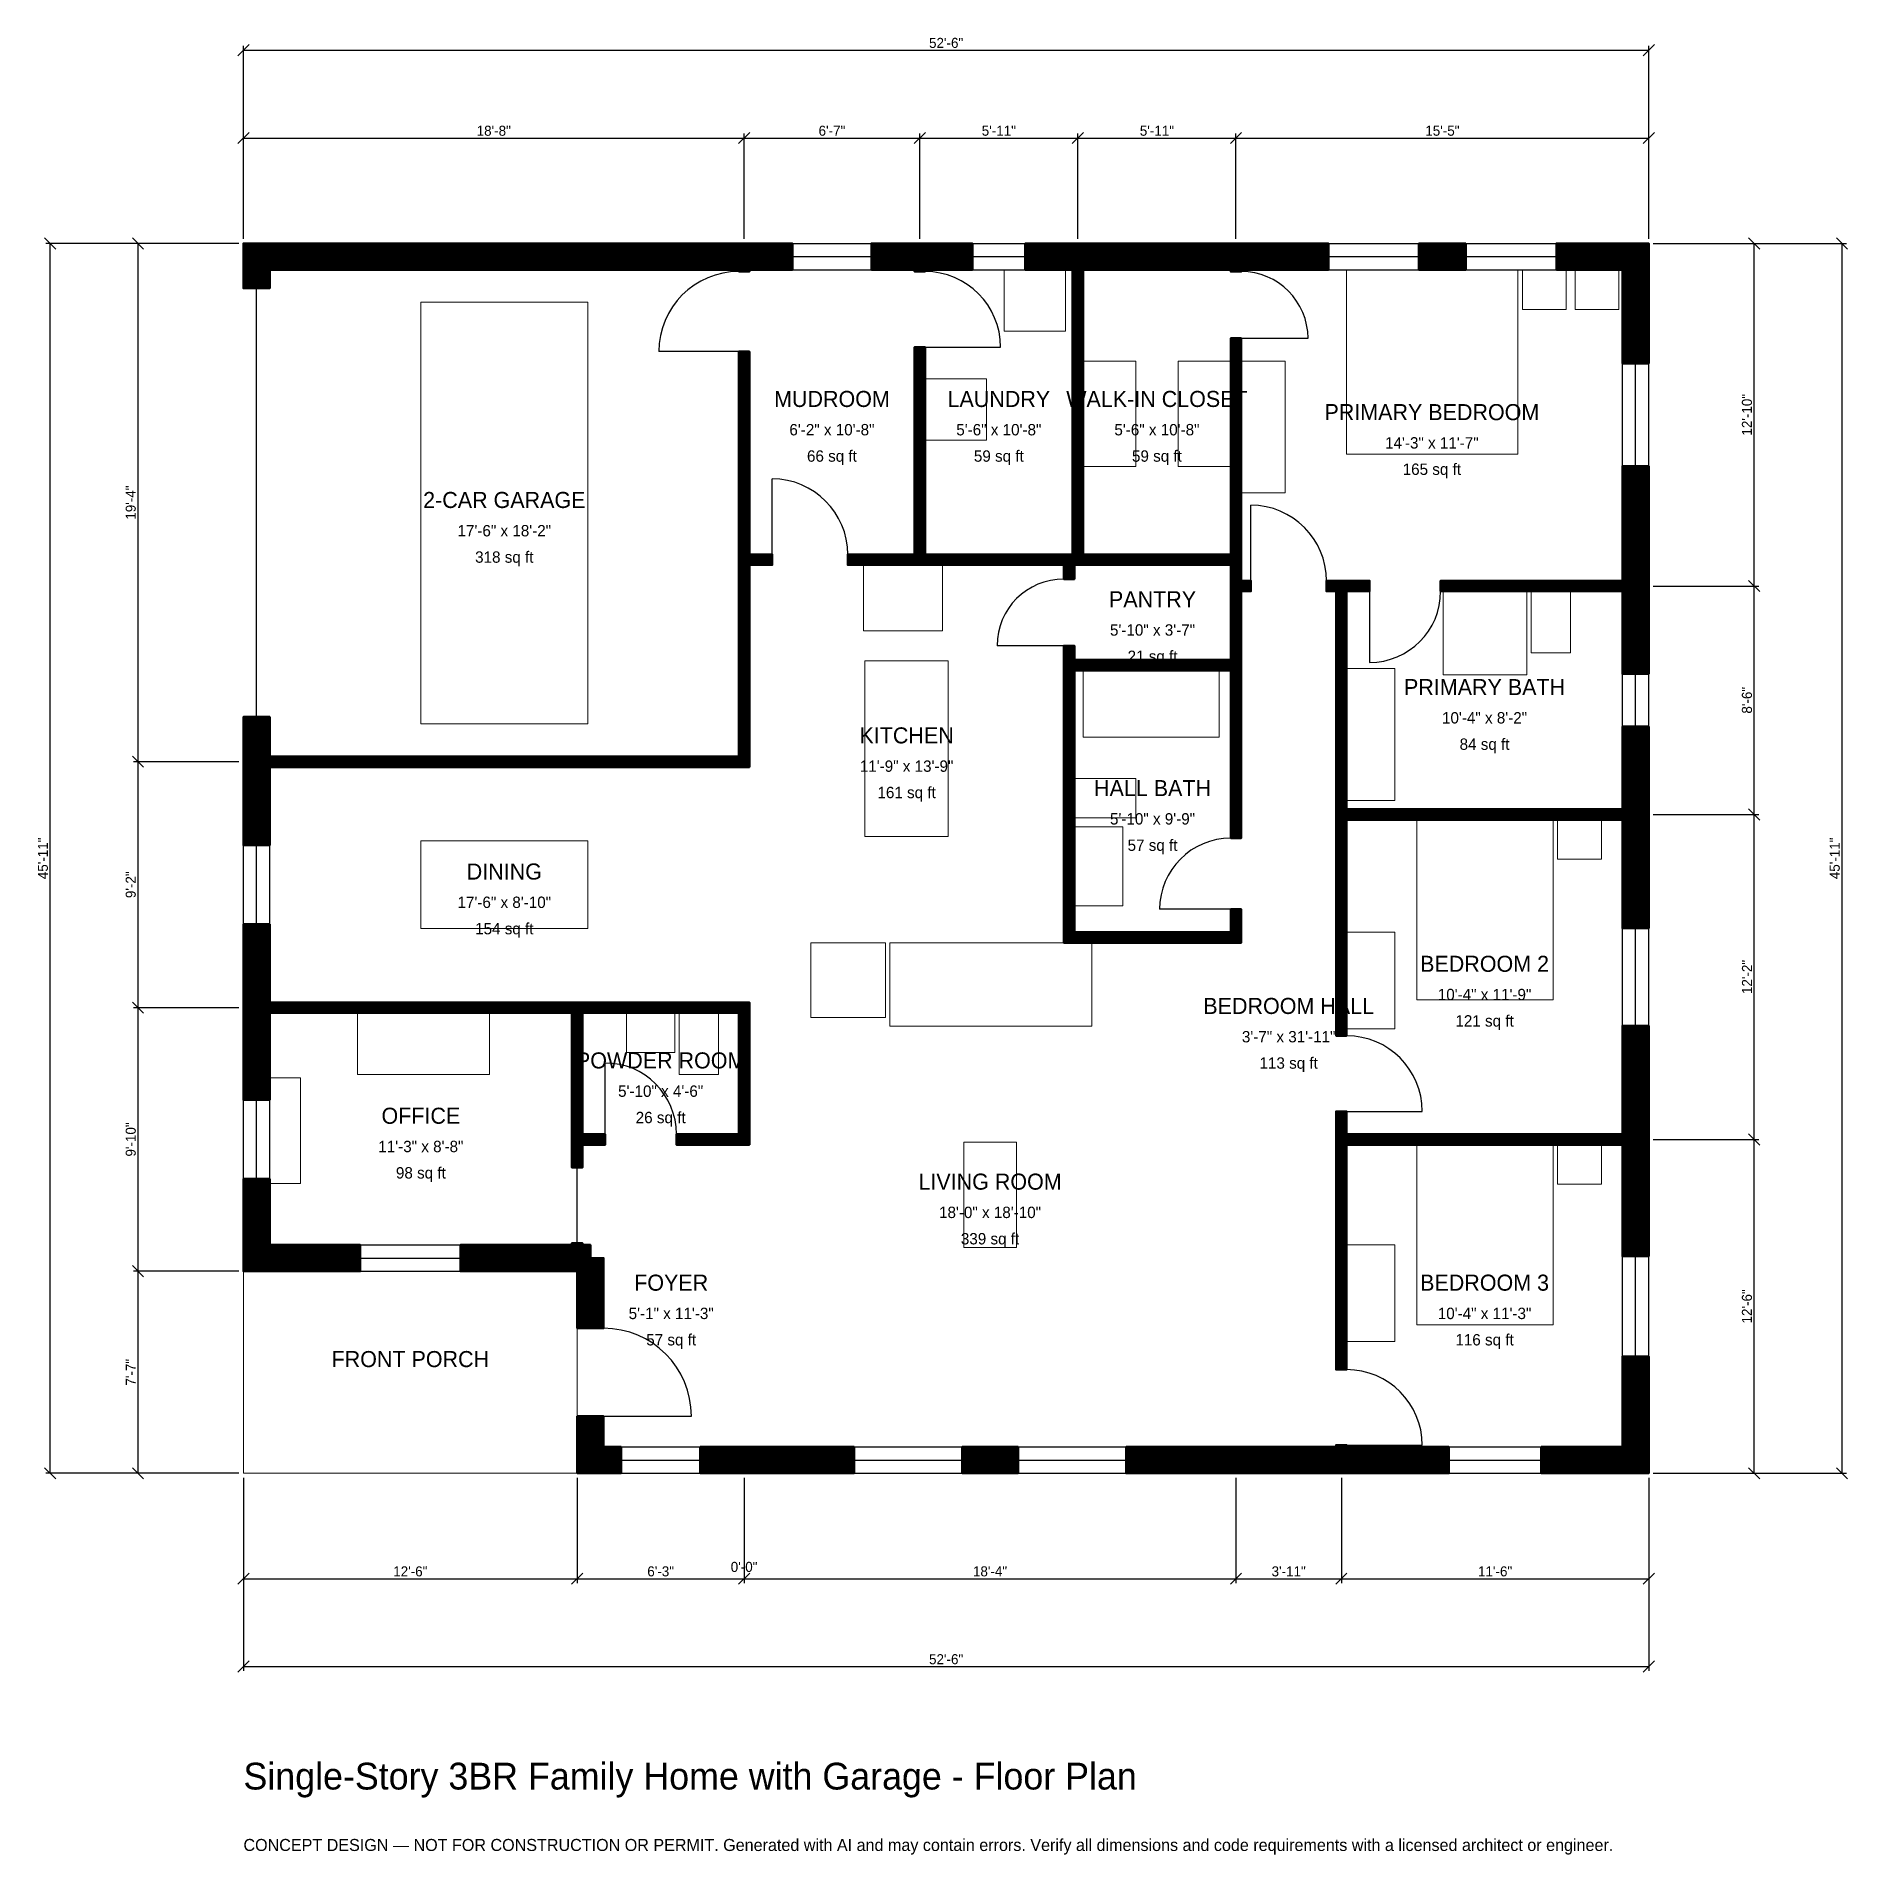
# Model space of a CAD drawing. Header units: inches. Extents: x -93 to 719, y -171 to 644.
import ezdxf
from ezdxf.enums import TextEntityAlignment as Align

# ---------------------------------------------------------------- set-up
doc = ezdxf.new("R2010")
doc.units = ezdxf.units.IN
doc.header["$MEASUREMENT"] = 0
doc.linetypes.add('DASHED', pattern=[0.6, 0.5, -0.1])
for name, color, linetype, lineweight in [('A-ANNO-DIMS', 1, 'Continuous', 13), ('A-ANNO-TEXT', 7, 'Continuous', 18), ('A-AREA-IDEN', 7, 'Continuous', 18), ('A-DOOR', 2, 'Continuous', 25), ('A-FLOR-FIXT', 9, 'Continuous', 13), ('A-FURN', 9, 'Continuous', 13), ('A-GLAZ', 4, 'Continuous', 25), ('A-SITE-PAVE', 8, 'Continuous', 13), ('A-WALL', 7, 'Continuous', 50), ('A-WALL-PATT', 8, 'Continuous', 13)]:
    doc.layers.add(name, color=color, linetype=linetype, lineweight=lineweight)
doc.dimstyles.new('PLAN', dxfattribs={"dimtxt": 4.5, "dimasz": 3, "dimexe": 2, "dimexo": 2, "dimgap": 1, "dimtad": 1, "dimdec": 0, "dimlunit": 4, "dimtsz": 2.5, "dimcen": 2.5, "dimclrd": 1, "dimclre": 1, "dimazin": 3, "dimtfac": 1, "dimtmove": 0, "dimatfit": 3})

msp = doc.modelspace()

# ---------------------------------------------------------------- hatches: boundary and pattern name
at = {"layer": 'A-WALL-PATT'}
h = msp.add_hatch(dxfattribs=at)
h.set_pattern_fill('ANSI31', color=8, scale=0.8)
h.paths.add_polyline_path([(149.6063, 0), (149.6063, 11.811), (149.6063, 11.811), (149.6063, 25.5906), (161.4173, 25.5906), (161.4173, 11.811), (169.2913, 11.811), (169.2913, 0), (161.4173, 0), (161.4173, 0), (149.6063, 0), (149.6063, 0), (149.6063, 0)])
h.paths.add_polyline_path([(149.6063, 88.189), (149.6063, 88.189), (149.6063, 90.5511), (147.2441, 90.5511), (147.2441, 90.5512), (97.2441, 90.5512), (97.2441, 102.3622), (147.2441, 102.3622), (147.2441, 103.1496), (151.9685, 103.1496), (151.9685, 102.3622), (155.5118, 102.3622), (155.5118, 96.4567), (161.4173, 96.4567), (161.4173, 64.9606), (149.6063, 64.9606), (149.6063, 88.189)])
h.paths.add_polyline_path([(11.811, 90.5512), (11.811, 90.5511), (0, 90.5511), (0, 90.5512), (0, 90.5512), (0, 102.3622), (0, 102.3622), (0, 131.8898), (11.811, 131.8898), (11.811, 102.3622), (52.3622, 102.3622), (52.3622, 90.5512), (11.811, 90.5512)])
h.paths.add_polyline_path([(0, 202.7559), (0, 206.2992), (0, 206.2992), (0, 211.0236), (0, 211.0236), (0, 214.5669), (0, 246.063), (11.811, 246.063), (11.811, 214.5669), (11.811, 211.0236), (147.2441, 211.0236), (151.9685, 211.0236), (222.0472, 211.0236), (226.7717, 211.0236), (226.7717, 206.2992), (226.7717, 151.9685), (226.7717, 147.2441), (222.0472, 147.2441), (194.0945, 147.2441), (194.0945, 151.9685), (222.0472, 151.9685), (222.0472, 206.2992), (151.9685, 206.2992), (151.9685, 151.9685), (162.2047, 151.9685), (162.2047, 147.2441), (151.9685, 147.2441), (151.9685, 137.0079), (147.2441, 137.0079), (147.2441, 147.2441), (147.2441, 151.9685), (147.2441, 206.2992), (11.811, 206.2992), (11.811, 202.7559), (11.811, 167.3228), (0, 167.3228), (0, 202.7559)])
h.paths.add_polyline_path([(0, 312.9921), (0, 316.5354), (0, 316.5354), (0, 321.2598), (0, 321.2598), (0, 324.8031), (0, 338.9764), (11.811, 338.9764), (11.811, 324.8031), (11.811, 321.2598), (222.0472, 321.2598), (222.0472, 407.0866), (222.0472, 407.0866), (222.0472, 411.811), (222.0472, 502.7559), (226.7717, 502.7559), (226.7717, 411.811), (237.0079, 411.811), (237.0079, 407.0866), (226.7717, 407.0866), (226.7717, 321.2598), (226.7717, 316.5354), (222.0472, 316.5354), (11.811, 316.5354), (11.811, 312.9921), (11.811, 281.4961), (0, 281.4961), (0, 312.9921)])
h.paths.add_polyline_path([(0, 539.3701), (0, 539.3701), (0, 551.1811), (0, 551.1811), (0, 551.1811), (11.811, 551.1811), (11.811, 551.1811), (218.5039, 551.1811), (222.0472, 551.1811), (222.0472, 551.1811), (226.7717, 551.1811), (226.7717, 551.1811), (230.315, 551.1811), (246.063, 551.1811), (246.063, 539.3701), (230.315, 539.3701), (226.7717, 539.3701), (226.7717, 538.5827), (222.0472, 538.5827), (222.0472, 539.3701), (218.5039, 539.3701), (11.811, 539.3701), (11.811, 531.1024), (0, 531.1024), (0, 539.3701)])
h.paths.add_polyline_path([(297.2441, 551.1811), (300.7874, 551.1811), (300.7874, 551.1811), (305.5118, 551.1811), (305.5118, 551.1811), (309.0551, 551.1811), (326.7717, 551.1811), (326.7717, 539.3701), (309.0551, 539.3701), (305.5118, 539.3701), (305.5118, 538.5827), (300.7874, 538.5827), (300.7874, 539.3701), (297.2441, 539.3701), (281.4961, 539.3701), (281.4961, 551.1811), (297.2441, 551.1811)])
h.paths.add_polyline_path([(368.1102, 551.1811), (371.6535, 551.1811), (371.6535, 551.1811), (376.378, 551.1811), (376.378, 551.1811), (379.9213, 551.1811), (438.9764, 551.1811), (442.5197, 551.1811), (442.5197, 551.1811), (447.2441, 551.1811), (447.2441, 551.1811), (450.7874, 551.1811), (486.2861, 551.1811), (486.2861, 539.3701), (450.7874, 539.3701), (447.2441, 539.3701), (447.2441, 538.5827), (442.5197, 538.5827), (442.5197, 539.3701), (438.9764, 539.3701), (379.9213, 539.3701), (376.378, 539.3701), (376.378, 411.811), (442.5197, 411.811), (442.5197, 508.6614), (447.2441, 508.6614), (447.2441, 411.811), (447.2441, 407.0866), (447.2441, 407.0866), (447.2441, 400), (451.5748, 400), (451.5748, 395.2756), (447.2441, 395.2756), (447.2441, 364.5669), (447.2441, 359.8425), (447.2441, 284.6457), (442.5197, 284.6457), (442.5197, 359.8425), (372.4409, 359.8425), (372.4409, 242.5197), (442.5197, 242.5197), (442.5197, 252.7559), (447.2441, 252.7559), (447.2441, 242.5197), (447.2441, 237.7953), (442.5197, 237.7953), (372.4409, 237.7953), (367.7165, 237.7953), (367.7165, 242.5197), (367.7165, 359.8425), (367.7165, 364.5669), (367.7165, 370.8661), (372.4409, 370.8661), (372.4409, 364.5669), (442.5197, 364.5669), (442.5197, 395.2756), (442.5197, 400), (442.5197, 407.0866), (376.378, 407.0866), (372.4409, 407.0866), (372.4409, 400.7874), (367.7165, 400.7874), (367.7165, 407.0866), (305.5118, 407.0866), (300.7874, 407.0866), (270.8661, 407.0866), (270.8661, 411.811), (300.7874, 411.811), (300.7874, 504.7244), (305.5118, 504.7244), (305.5118, 411.811), (367.7165, 411.811), (371.6535, 411.811), (371.6535, 539.3701), (368.1102, 539.3701), (350.3937, 539.3701), (350.3937, 551.1811), (368.1102, 551.1811)])
h.paths.add_polyline_path([(547.9659, 551.1811), (547.9659, 539.3701), (526.8373, 539.3701), (526.8373, 551.1811), (547.9659, 551.1811)])
h.paths.add_polyline_path([(618.1102, 551.1811), (618.1102, 551.1811), (629.9213, 551.1811), (629.9213, 551.1811), (629.9213, 551.1811), (629.9213, 539.3701), (629.9213, 539.3701), (629.9213, 497.4409), (618.1102, 497.4409), (618.1102, 539.3701), (588.5171, 539.3701), (588.5171, 551.1811), (618.1102, 551.1811)])
h.paths.add_polyline_path([(629.9213, 403.5433), (629.9213, 400), (629.9213, 400), (629.9213, 395.2756), (629.9213, 395.2756), (629.9213, 391.7323), (629.9213, 358.2677), (618.1102, 358.2677), (618.1102, 391.7323), (618.1102, 395.2756), (536.6142, 395.2756), (536.6142, 400), (618.1102, 400), (618.1102, 403.5433), (618.1102, 451.378), (629.9213, 451.378), (629.9213, 403.5433)])
h.paths.add_polyline_path([(629.9213, 301.1811), (629.9213, 297.6378), (629.9213, 297.6378), (629.9213, 292.9134), (629.9213, 292.9134), (629.9213, 289.3701), (629.9213, 244.2913), (618.1102, 244.2913), (618.1102, 289.3701), (618.1102, 292.9134), (494.4882, 292.9134), (494.4882, 196.063), (489.7638, 196.063), (489.7638, 292.9134), (489.7638, 297.6378), (489.7638, 395.2756), (485.4331, 395.2756), (485.4331, 400), (489.7638, 400), (494.4882, 400), (504.7244, 400), (504.7244, 395.2756), (494.4882, 395.2756), (494.4882, 297.6378), (618.1102, 297.6378), (618.1102, 301.1811), (618.1102, 334.6457), (629.9213, 334.6457), (629.9213, 301.1811)])
h.paths.add_polyline_path([(629.9213, 155.5118), (629.9213, 151.9685), (629.9213, 151.9685), (629.9213, 147.2441), (629.9213, 147.2441), (629.9213, 143.7008), (629.9213, 97.2441), (618.1102, 97.2441), (618.1102, 143.7008), (618.1102, 147.2441), (494.4882, 147.2441), (494.4882, 46.4567), (489.7638, 46.4567), (489.7638, 147.2441), (489.7638, 151.9685), (489.7638, 162.2047), (494.4882, 162.2047), (494.4882, 151.9685), (618.1102, 151.9685), (618.1102, 155.5118), (618.1102, 200.5906), (629.9213, 200.5906), (629.9213, 155.5118)])
h.paths.add_polyline_path([(629.9213, 11.811), (629.9213, 11.811), (629.9213, 0), (629.9213, 0), (629.9213, 0), (618.1102, 0), (618.1102, 0), (581.6929, 0), (581.6929, 11.811), (618.1102, 11.811), (618.1102, 52.3622), (629.9213, 52.3622), (629.9213, 11.811)])
h.paths.add_polyline_path([(498.0315, 0), (494.4882, 0), (494.4882, 0), (489.7638, 0), (489.7638, 0), (486.2205, 0), (450.7874, 0), (438.9764, 0), (395.6037, 0), (395.6037, 11.811), (438.9764, 11.811), (450.7874, 11.811), (486.2205, 11.811), (489.7638, 11.811), (489.7638, 12.5984), (494.4882, 12.5984), (494.4882, 11.811), (498.0315, 11.811), (540.3543, 11.811), (540.3543, 0), (498.0315, 0)])
h.paths.add_polyline_path([(322.1129, 0), (322.1129, 11.811), (347.1785, 11.811), (347.1785, 0), (322.1129, 0)])
h.paths.add_polyline_path([(230.315, 0), (218.5039, 0), (204.7244, 0), (204.7244, 11.811), (218.5039, 11.811), (230.315, 11.811), (273.6877, 11.811), (273.6877, 0), (230.315, 0)])

# ---------------------------------------------------------------- linework, layer by layer
at = {"layer": 'A-DOOR', "linetype": 'DASHED'}
msp.add_line((5.9055, 338.9764), (5.9055, 531.1024), dxfattribs=at)
at = {"layer": 'A-DOOR'}
for p, q in [((447.2441, 508.6614), (477.1654, 508.6614)), ((222.0472, 502.7559), (186.2205, 502.7559)), ((305.5118, 504.7244), (339.3701, 504.7244)), ((237.0079, 411.811), (237.0079, 445.6693)), ((451.5748, 400), (451.5748, 433.8583)), ((504.7244, 395.2756), (504.7244, 363.3858)), ((367.7165, 370.8661), (337.7953, 370.8661)), ((442.5197, 252.7559), (410.6299, 252.7559)), ((162.2047, 151.9685), (162.2047, 183.8583)), ((494.4882, 162.2047), (528.3465, 162.2047)), ((149.6063, 103.1496), (149.6063, 137.0079)), ((161.4173, 25.5906), (200.7874, 25.5906)), ((494.4882, 12.5984), (528.3465, 12.5984))]:
    msp.add_line(p, q, dxfattribs=at)
for centre, radius, start, end in [((222.0472, 502.7559), 35.8268, 90, 180), ((305.5118, 504.7244), 33.8583, 0, 90), ((447.2441, 508.6614), 29.9213, 0, 90), ((237.0079, 411.811), 33.8583, 0, 90), ((451.5748, 400), 33.8583, 0, 90), ((367.7165, 370.8661), 29.9213, 90, 180), ((504.7244, 395.2756), 31.8898, 270, 360), ((442.5197, 252.7559), 31.8898, 90, 180), ((494.4882, 162.2047), 33.8583, 0, 90), ((162.2047, 151.9685), 31.8898, 0, 90), ((161.4173, 25.5906), 39.3701, 0, 90), ((494.4882, 12.5984), 33.8583, 0, 90)]:
    msp.add_arc(centre, radius, start, end, dxfattribs=at)
at = {"layer": 'A-FLOR-FIXT'}
for points in [[(537.7953, 357.874), (575.1968, 357.874), (575.1968, 395.2756), (537.7953, 395.2756)], [(577.1654, 367.7165), (594.8819, 367.7165), (594.8819, 395.2756), (577.1654, 395.2756)], [(278.5433, 285.4331), (315.9449, 285.4331), (315.9449, 364.1732), (278.5433, 364.1732)], [(376.378, 329.9213), (437.4016, 329.9213), (437.4016, 359.8425), (376.378, 359.8425)], [(494.4882, 301.5748), (516.1417, 301.5748), (516.1417, 360.6299), (494.4882, 360.6299)], [(372.4409, 293.7008), (400, 293.7008), (400, 311.4173), (372.4409, 311.4173)], [(372.4409, 254.3307), (394.0945, 254.3307), (394.0945, 289.7638), (372.4409, 289.7638)], [(171.6535, 188.5827), (193.3071, 188.5827), (193.3071, 206.2992), (171.6535, 206.2992)], [(195.2756, 178.7402), (212.9921, 178.7402), (212.9921, 206.2992), (195.2756, 206.2992)]]:
    msp.add_lwpolyline(points, close=True, dxfattribs=at)
at = {"layer": 'A-FURN'}
for points in [[(340.9449, 511.811), (368.5039, 511.811), (368.5039, 539.3701), (340.9449, 539.3701)], [(494.4882, 456.6929), (571.2598, 456.6929), (571.2598, 539.3701), (494.4882, 539.3701)], [(573.2283, 521.6535), (592.9134, 521.6535), (592.9134, 539.3701), (573.2283, 539.3701)], [(596.8504, 521.6535), (616.5354, 521.6535), (616.5354, 539.3701), (596.8504, 539.3701)], [(79.5276, 335.8268), (154.3307, 335.8268), (154.3307, 524.8031), (79.5276, 524.8031)], [(376.378, 451.1811), (400, 451.1811), (400, 498.4252), (376.378, 498.4252)], [(418.8976, 451.1811), (442.5197, 451.1811), (442.5197, 498.4252), (418.8976, 498.4252)], [(447.2441, 439.3701), (466.9291, 439.3701), (466.9291, 498.4252), (447.2441, 498.4252)], [(305.5118, 462.9921), (333.0709, 462.9921), (333.0709, 490.5512), (305.5118, 490.5512)], [(277.9528, 377.5591), (313.3858, 377.5591), (313.3858, 407.0866), (277.9528, 407.0866)], [(525.9843, 212.2047), (587.0079, 212.2047), (587.0079, 292.9134), (525.9843, 292.9134)], [(588.9764, 275.1969), (608.6614, 275.1969), (608.6614, 292.9134), (588.9764, 292.9134)], [(79.5276, 244.0945), (154.3307, 244.0945), (154.3307, 283.4646), (79.5276, 283.4646)], [(254.3307, 204.3307), (287.7953, 204.3307), (287.7953, 237.7953), (254.3307, 237.7953)], [(289.7638, 200.3937), (380.315, 200.3937), (380.315, 237.7953), (289.7638, 237.7953)], [(494.4882, 199.2126), (516.1417, 199.2126), (516.1417, 242.5197), (494.4882, 242.5197)], [(51.1811, 178.7402), (110.2362, 178.7402), (110.2362, 206.2992), (51.1811, 206.2992)], [(11.811, 129.9213), (25.5906, 129.9213), (25.5906, 177.1654), (11.811, 177.1654)], [(322.8346, 101.1811), (346.4567, 101.1811), (346.4567, 148.4252), (322.8346, 148.4252)], [(525.9843, 66.5354), (587.0079, 66.5354), (587.0079, 147.2441), (525.9843, 147.2441)], [(588.9764, 129.5276), (608.6614, 129.5276), (608.6614, 147.2441), (588.9764, 147.2441)], [(494.4882, 59.0551), (516.1417, 59.0551), (516.1417, 102.3622), (494.4882, 102.3622)]]:
    msp.add_lwpolyline(points, close=True, dxfattribs=at)
at = {"layer": 'A-GLAZ'}
for p, q in [((246.063, 551.1811), (281.4961, 551.1811)), ((326.7717, 551.1811), (350.3937, 551.1811)), ((486.2861, 551.1811), (526.8373, 551.1811)), ((547.9659, 551.1811), (588.5171, 551.1811)), ((246.063, 545.2756), (281.4961, 545.2756)), ((246.063, 539.3701), (281.4961, 539.3701)), ((326.7717, 545.2756), (350.3937, 545.2756)), ((326.7717, 539.3701), (350.3937, 539.3701)), ((486.2861, 545.2756), (526.8373, 545.2756)), ((486.2861, 539.3701), (526.8373, 539.3701)), ((547.9659, 545.2756), (588.5171, 545.2756)), ((547.9659, 539.3701), (588.5171, 539.3701)), ((618.1102, 451.378), (618.1102, 497.4409)), ((624.0157, 451.378), (624.0157, 497.4409)), ((629.9213, 451.378), (629.9213, 497.4409)), ((618.1102, 334.6457), (618.1102, 358.2677)), ((624.0157, 334.6457), (624.0157, 358.2677)), ((629.9213, 334.6457), (629.9213, 358.2677)), ((0, 246.063), (0, 281.4961)), ((5.9055, 246.063), (5.9055, 281.4961)), ((11.811, 246.063), (11.811, 281.4961)), ((618.1102, 200.5906), (618.1102, 244.2913)), ((624.0157, 200.5906), (624.0157, 244.2913)), ((629.9213, 200.5906), (629.9213, 244.2913)), ((0, 131.8898), (0, 167.3228)), ((5.9055, 131.8898), (5.9055, 167.3228)), ((11.811, 131.8898), (11.811, 167.3228)), ((52.3622, 102.3622), (97.2441, 102.3622)), ((52.3622, 96.4567), (97.2441, 96.4567)), ((52.3622, 90.5512), (97.2441, 90.5512)), ((618.1102, 52.3622), (618.1102, 97.2441)), ((624.0157, 52.3622), (624.0157, 97.2441)), ((629.9213, 52.3622), (629.9213, 97.2441)), ((169.2913, 11.811), (204.7244, 11.811)), ((273.6877, 11.811), (322.1129, 11.811)), ((347.1785, 11.811), (395.6037, 11.811)), ((540.3543, 11.811), (581.6929, 11.811)), ((169.2913, 5.9055), (204.7244, 5.9055)), ((169.2913, 0), (204.7244, 0)), ((273.6877, 5.9055), (322.1129, 5.9055)), ((273.6877, 0), (322.1129, 0)), ((347.1785, 5.9055), (395.6037, 5.9055)), ((347.1785, 0), (395.6037, 0)), ((540.3543, 5.9055), (581.6929, 5.9055)), ((540.3543, 0), (581.6929, 0))]:
    msp.add_line(p, q, dxfattribs=at)
at = {"layer": 'A-SITE-PAVE', "linetype": 'DASHED'}
msp.add_lwpolyline([(0, 0), (149.6063, 0), (149.6063, 90.5512), (0, 90.5512)], close=True, dxfattribs=at)
at = {"layer": 'A-WALL'}
for points in [[(0, 539.3701), (0, 539.3701), (0, 551.1811), (0, 551.1811), (0, 551.1811), (11.811, 551.1811), (11.811, 551.1811), (218.5039, 551.1811), (222.0472, 551.1811), (222.0472, 551.1811), (226.7717, 551.1811), (226.7717, 551.1811), (230.315, 551.1811), (246.063, 551.1811), (246.063, 539.3701), (230.315, 539.3701), (226.7717, 539.3701), (226.7717, 538.5827), (222.0472, 538.5827), (222.0472, 539.3701), (218.5039, 539.3701), (11.811, 539.3701), (11.811, 531.1024), (0, 531.1024), (0, 539.3701)], [(368.1102, 551.1811), (371.6535, 551.1811), (371.6535, 551.1811), (376.378, 551.1811), (376.378, 551.1811), (379.9213, 551.1811), (438.9764, 551.1811), (442.5197, 551.1811), (442.5197, 551.1811), (447.2441, 551.1811), (447.2441, 551.1811), (450.7874, 551.1811), (486.2861, 551.1811), (486.2861, 539.3701), (450.7874, 539.3701), (447.2441, 539.3701), (447.2441, 538.5827), (442.5197, 538.5827), (442.5197, 539.3701), (438.9764, 539.3701), (379.9213, 539.3701), (376.378, 539.3701), (376.378, 411.811), (442.5197, 411.811), (442.5197, 508.6614), (447.2441, 508.6614), (447.2441, 411.811), (447.2441, 407.0866), (447.2441, 407.0866), (447.2441, 400), (451.5748, 400), (451.5748, 395.2756), (447.2441, 395.2756), (447.2441, 364.5669), (447.2441, 359.8425), (447.2441, 284.6457), (442.5197, 284.6457), (442.5197, 359.8425), (372.4409, 359.8425), (372.4409, 242.5197), (442.5197, 242.5197), (442.5197, 252.7559), (447.2441, 252.7559), (447.2441, 242.5197), (447.2441, 237.7953), (442.5197, 237.7953), (372.4409, 237.7953), (367.7165, 237.7953), (367.7165, 242.5197), (367.7165, 359.8425), (367.7165, 364.5669), (367.7165, 370.8661), (372.4409, 370.8661), (372.4409, 364.5669), (442.5197, 364.5669), (442.5197, 395.2756), (442.5197, 400), (442.5197, 407.0866), (376.378, 407.0866), (372.4409, 407.0866), (372.4409, 400.7874), (367.7165, 400.7874), (367.7165, 407.0866), (305.5118, 407.0866), (300.7874, 407.0866), (270.8661, 407.0866), (270.8661, 411.811), (300.7874, 411.811), (300.7874, 504.7244), (305.5118, 504.7244), (305.5118, 411.811), (367.7165, 411.811), (371.6535, 411.811), (371.6535, 539.3701), (368.1102, 539.3701), (350.3937, 539.3701), (350.3937, 551.1811), (368.1102, 551.1811)], [(297.2441, 551.1811), (300.7874, 551.1811), (300.7874, 551.1811), (305.5118, 551.1811), (305.5118, 551.1811), (309.0551, 551.1811), (326.7717, 551.1811), (326.7717, 539.3701), (309.0551, 539.3701), (305.5118, 539.3701), (305.5118, 538.5827), (300.7874, 538.5827), (300.7874, 539.3701), (297.2441, 539.3701), (281.4961, 539.3701), (281.4961, 551.1811), (297.2441, 551.1811)], [(547.9659, 551.1811), (547.9659, 539.3701), (526.8373, 539.3701), (526.8373, 551.1811), (547.9659, 551.1811)], [(618.1102, 551.1811), (618.1102, 551.1811), (629.9213, 551.1811), (629.9213, 551.1811), (629.9213, 551.1811), (629.9213, 539.3701), (629.9213, 539.3701), (629.9213, 497.4409), (618.1102, 497.4409), (618.1102, 539.3701), (588.5171, 539.3701), (588.5171, 551.1811), (618.1102, 551.1811)], [(0, 312.9921), (0, 316.5354), (0, 316.5354), (0, 321.2598), (0, 321.2598), (0, 324.8031), (0, 338.9764), (11.811, 338.9764), (11.811, 324.8031), (11.811, 321.2598), (222.0472, 321.2598), (222.0472, 407.0866), (222.0472, 407.0866), (222.0472, 411.811), (222.0472, 502.7559), (226.7717, 502.7559), (226.7717, 411.811), (237.0079, 411.811), (237.0079, 407.0866), (226.7717, 407.0866), (226.7717, 321.2598), (226.7717, 316.5354), (222.0472, 316.5354), (11.811, 316.5354), (11.811, 312.9921), (11.811, 281.4961), (0, 281.4961), (0, 312.9921)], [(629.9213, 403.5433), (629.9213, 400), (629.9213, 400), (629.9213, 395.2756), (629.9213, 395.2756), (629.9213, 391.7323), (629.9213, 358.2677), (618.1102, 358.2677), (618.1102, 391.7323), (618.1102, 395.2756), (536.6142, 395.2756), (536.6142, 400), (618.1102, 400), (618.1102, 403.5433), (618.1102, 451.378), (629.9213, 451.378), (629.9213, 403.5433)], [(629.9213, 301.1811), (629.9213, 297.6378), (629.9213, 297.6378), (629.9213, 292.9134), (629.9213, 292.9134), (629.9213, 289.3701), (629.9213, 244.2913), (618.1102, 244.2913), (618.1102, 289.3701), (618.1102, 292.9134), (494.4882, 292.9134), (494.4882, 196.063), (489.7638, 196.063), (489.7638, 292.9134), (489.7638, 297.6378), (489.7638, 395.2756), (485.4331, 395.2756), (485.4331, 400), (489.7638, 400), (494.4882, 400), (504.7244, 400), (504.7244, 395.2756), (494.4882, 395.2756), (494.4882, 297.6378), (618.1102, 297.6378), (618.1102, 301.1811), (618.1102, 334.6457), (629.9213, 334.6457), (629.9213, 301.1811)], [(0, 202.7559), (0, 206.2992), (0, 206.2992), (0, 211.0236), (0, 211.0236), (0, 214.5669), (0, 246.063), (11.811, 246.063), (11.811, 214.5669), (11.811, 211.0236), (147.2441, 211.0236), (151.9685, 211.0236), (222.0472, 211.0236), (226.7717, 211.0236), (226.7717, 206.2992), (226.7717, 151.9685), (226.7717, 147.2441), (222.0472, 147.2441), (194.0945, 147.2441), (194.0945, 151.9685), (222.0472, 151.9685), (222.0472, 206.2992), (151.9685, 206.2992), (151.9685, 151.9685), (162.2047, 151.9685), (162.2047, 147.2441), (151.9685, 147.2441), (151.9685, 137.0079), (147.2441, 137.0079), (147.2441, 147.2441), (147.2441, 151.9685), (147.2441, 206.2992), (11.811, 206.2992), (11.811, 202.7559), (11.811, 167.3228), (0, 167.3228), (0, 202.7559)], [(629.9213, 155.5118), (629.9213, 151.9685), (629.9213, 151.9685), (629.9213, 147.2441), (629.9213, 147.2441), (629.9213, 143.7008), (629.9213, 97.2441), (618.1102, 97.2441), (618.1102, 143.7008), (618.1102, 147.2441), (494.4882, 147.2441), (494.4882, 46.4567), (489.7638, 46.4567), (489.7638, 147.2441), (489.7638, 151.9685), (489.7638, 162.2047), (494.4882, 162.2047), (494.4882, 151.9685), (618.1102, 151.9685), (618.1102, 155.5118), (618.1102, 200.5906), (629.9213, 200.5906), (629.9213, 155.5118)], [(11.811, 90.5512), (11.811, 90.5511), (0, 90.5511), (0, 90.5512), (0, 90.5512), (0, 102.3622), (0, 102.3622), (0, 131.8898), (11.811, 131.8898), (11.811, 102.3622), (52.3622, 102.3622), (52.3622, 90.5512), (11.811, 90.5512)], [(149.6063, 88.189), (149.6063, 88.189), (149.6063, 90.5511), (147.2441, 90.5511), (147.2441, 90.5512), (97.2441, 90.5512), (97.2441, 102.3622), (147.2441, 102.3622), (147.2441, 103.1496), (151.9685, 103.1496), (151.9685, 102.3622), (155.5118, 102.3622), (155.5118, 96.4567), (161.4173, 96.4567), (161.4173, 64.9606), (149.6063, 64.9606), (149.6063, 88.189)], [(629.9213, 11.811), (629.9213, 11.811), (629.9213, 0), (629.9213, 0), (629.9213, 0), (618.1102, 0), (618.1102, 0), (581.6929, 0), (581.6929, 11.811), (618.1102, 11.811), (618.1102, 52.3622), (629.9213, 52.3622), (629.9213, 11.811)], [(149.6063, 0), (149.6063, 11.811), (149.6063, 11.811), (149.6063, 25.5906), (161.4173, 25.5906), (161.4173, 11.811), (169.2913, 11.811), (169.2913, 0), (161.4173, 0), (161.4173, 0), (149.6063, 0), (149.6063, 0), (149.6063, 0)], [(230.315, 0), (218.5039, 0), (204.7244, 0), (204.7244, 11.811), (218.5039, 11.811), (230.315, 11.811), (273.6877, 11.811), (273.6877, 0), (230.315, 0)], [(322.1129, 0), (322.1129, 11.811), (347.1785, 11.811), (347.1785, 0), (322.1129, 0)], [(498.0315, 0), (494.4882, 0), (494.4882, 0), (489.7638, 0), (489.7638, 0), (486.2205, 0), (450.7874, 0), (438.9764, 0), (395.6037, 0), (395.6037, 11.811), (438.9764, 11.811), (450.7874, 11.811), (486.2205, 11.811), (489.7638, 11.811), (489.7638, 12.5984), (494.4882, 12.5984), (494.4882, 11.811), (498.0315, 11.811), (540.3543, 11.811), (540.3543, 0), (498.0315, 0)]]:
    msp.add_lwpolyline(points, close=True, dxfattribs=at)

# ---------------------------------------------------------------- texts
at = {"layer": 'A-ANNO-TEXT'}
for s, height, p in [('Single-Story 3BR Family Home with Garage - Floor Plan', 12, (0, -141.7323)), ('CONCEPT DESIGN — NOT FOR CONSTRUCTION OR PERMIT. Generated with AI and may contain errors. Verify all dimensions and code requirements with a licensed architect or engineer.', 5.4, (0, -169.2913))]:
    msp.add_text(s, height=height, dxfattribs=at).set_placement(p)
at = {"layer": 'A-AREA-IDEN'}
for s, height, p in [('MUDROOM', 7.2, (263.7795, 481.4961)), ('LAUNDRY', 7.2, (338.5827, 481.4961)), ('WALK-IN CLOSET', 7.2, (409.4488, 481.4961)), ('PRIMARY BEDROOM', 7.2, (532.6772, 475.5906)), ('6\'-2" x 10\'-8"', 5.1, (263.7795, 467.7165)), ('5\'-6" x 10\'-8"', 5.1, (338.5827, 467.7165)), ('5\'-6" x 10\'-8"', 5.1, (409.4488, 467.7165)), ('66 sq ft', 5.1, (263.7795, 455.9055)), ('59 sq ft', 5.1, (338.5827, 455.9055)), ('59 sq ft', 5.1, (409.4488, 455.9055)), ('14\'-3" x 11\'-7"', 5.1, (532.6772, 461.811)), ('165 sq ft', 5.1, (532.6772, 450)), ('2-CAR GARAGE', 7.2, (116.9291, 436.2205)), ('17\'-6" x 18\'-2"', 5.1, (116.9291, 422.4409)), ('318 sq ft', 5.1, (116.9291, 410.6299)), ('PANTRY', 7.2, (407.4803, 391.7323)), ('5\'-10" x 3\'-7"', 5.1, (407.4803, 377.9528)), ('21 sq ft', 5.1, (407.4803, 366.1417)), ('PRIMARY BATH', 7.2, (556.2992, 352.3622)), ('KITCHEN', 7.2, (297.2441, 330.7087)), ('10\'-4" x 8\'-2"', 5.1, (556.2992, 338.5827)), ('84 sq ft', 5.1, (556.2992, 326.7717)), ('11\'-9" x 13\'-9"', 5.1, (297.2441, 316.9291)), ('HALL BATH', 7.2, (407.4803, 307.0866)), ('161 sq ft', 5.1, (297.2441, 305.1181)), ('5\'-10" x 9\'-9"', 5.1, (407.4803, 293.3071)), ('57 sq ft', 5.1, (407.4803, 281.4961)), ('DINING', 7.2, (116.9291, 269.685)), ('17\'-6" x 8\'-10"', 5.1, (116.9291, 255.9055)), ('154 sq ft', 5.1, (116.9291, 244.0945)), ('BEDROOM 2', 7.2, (556.2992, 228.3465)), ('BEDROOM HALL', 7.2, (468.5039, 209.4488)), ('10\'-4" x 11\'-9"', 5.1, (556.2992, 214.5669)), ('121 sq ft', 5.1, (556.2992, 202.7559)), ('3\'-7" x 31\'-11"', 5.1, (468.5039, 195.6693)), ('POWDER ROOM', 7.2, (187.0079, 185.0394)), ('113 sq ft', 5.1, (468.5039, 183.8583)), ('5\'-10" x 4\'-6"', 5.1, (187.0079, 171.2598)), ('OFFICE', 7.2, (79.5276, 160.2362)), ('26 sq ft', 5.1, (187.0079, 159.4488)), ('11\'-3" x 8\'-8"', 5.1, (79.5276, 146.4567)), ('98 sq ft', 5.1, (79.5276, 134.6457)), ('LIVING ROOM', 7.2, (334.6457, 130.7087)), ('18\'-0" x 18\'-10"', 5.1, (334.6457, 116.9291)), ('339 sq ft', 5.1, (334.6457, 105.1181)), ('FOYER', 7.2, (191.7323, 85.4331)), ('BEDROOM 3', 7.2, (556.2992, 85.4331)), ('5\'-1" x 11\'-3"', 5.1, (191.7323, 71.6535)), ('10\'-4" x 11\'-3"', 5.1, (556.2992, 71.6535)), ('57 sq ft', 5.1, (191.7323, 59.8425)), ('116 sq ft', 5.1, (556.2992, 59.8425)), ('FRONT PORCH', 7.2, (74.8031, 51.1811))]:
    msp.add_text(s, height=height, dxfattribs=at).set_placement(p, align=Align.MIDDLE_CENTER)

# ---------------------------------------------------------------- dimensions: what is measured, and where the dimension line sits
at = {"layer": 'A-ANNO-DIMS'}
for base, p1, p2, text in [((0, 637.7953), (0, 551.1811), (629.9213, 551.1811), '52\'-6"'), ((0, 598.4252), (0, 551.1811), (224.4094, 551.1811), '18\'-8"'), ((224.4094, 598.4252), (224.4094, 551.1811), (303.1496, 551.1811), '6\'-7"'), ((303.1496, 598.4252), (303.1496, 551.1811), (374.0157, 551.1811), '5\'-11"'), ((374.0157, 598.4252), (374.0157, 551.1811), (444.8819, 551.1811), '5\'-11"'), ((444.8819, 598.4252), (444.8819, 551.1811), (629.9213, 551.1811), '15\'-5"'), ((0, -47.2441), (0, 0), (149.6063, 0), '12\'-6"'), ((0, -86.6142), (0, 0), (629.9213, 0), '52\'-6"'), ((149.6063, -47.2441), (149.6063, 0), (224.4094, 0), '6\'-3"'), ((224.4094, -47.2441), (224.4094, 0), (224.4094, 0), '0\'-0"'), ((224.4094, -47.2441), (224.4094, 0), (444.8819, 0), '18\'-4"'), ((444.8819, -47.2441), (444.8819, 0), (492.126, 0), '3\'-11"'), ((492.126, -47.2441), (492.126, 0), (629.9213, 0), '11\'-6"')]:
    msp.add_linear_dim(base=base, p1=p1, p2=p2, text=text, dimstyle='PLAN', dxfattribs=at).render()
for base, p1, p2, text in [((-86.6142, 0), (0, 0), (0, 551.1811), '45\'-11"'), ((-47.2441, 318.8976), (0, 318.8976), (0, 551.1811), '19\'-4"'), ((677.1654, 397.6378), (629.9213, 397.6378), (629.9213, 551.1811), '12\'-10"'), ((716.5354, 0), (629.9213, 0), (629.9213, 551.1811), '45\'-11"'), ((677.1654, 295.2756), (629.9213, 295.2756), (629.9213, 397.6378), '8\'-6"'), ((-47.2441, 208.6614), (0, 208.6614), (0, 318.8976), '9\'-2"'), ((677.1654, 149.6063), (629.9213, 149.6063), (629.9213, 295.2756), '12\'-2"'), ((-47.2441, 90.5512), (0, 90.5512), (0, 208.6614), '9\'-10"'), ((677.1654, 0), (629.9213, 0), (629.9213, 149.6063), '12\'-6"'), ((-47.2441, 0), (0, 0), (0, 90.5512), '7\'-7"')]:
    msp.add_linear_dim(base=base, p1=p1, p2=p2, angle=90, text=text, dimstyle='PLAN', dxfattribs=at).render()

doc.saveas('drawing.dxf')
